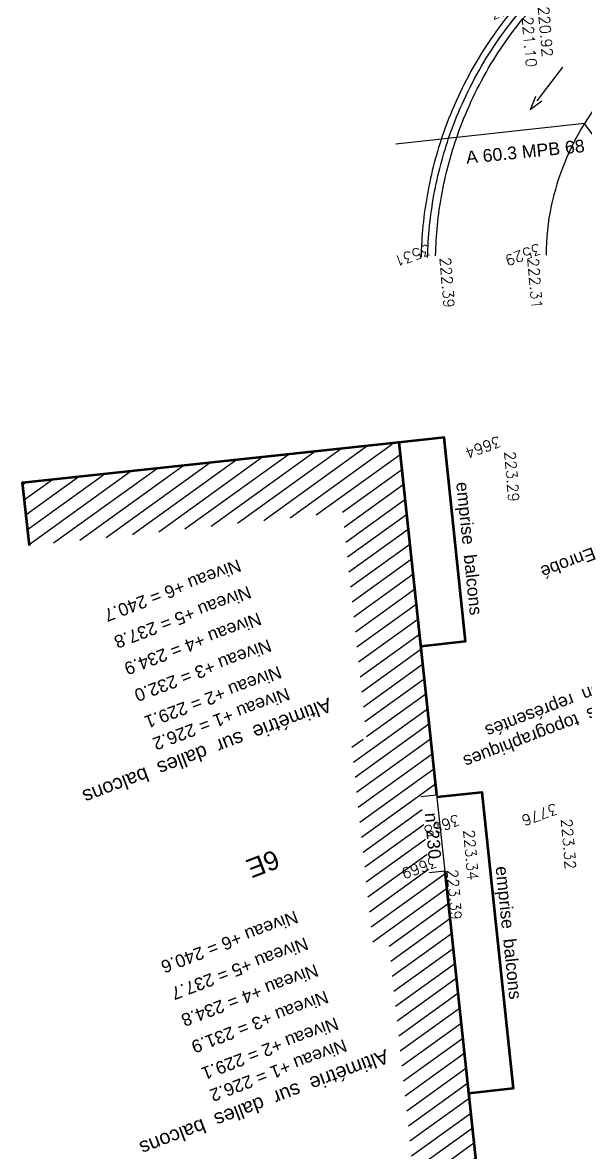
# Model space of a CAD drawing. Header units: centimetres. Extents: x 212517 to 243222, y -357108 to -330212.
# Drawn here: x 215052 to 216828, y -350600 to -347035 of the extents above; entities that cross this region are included whole.
import ezdxf
from ezdxf.enums import TextEntityAlignment as Align
from ezdxf.lldxf.tags import DXFTag

# ---------------------------------------------------------------- set-up
doc = ezdxf.new("R2010")
doc.units = ezdxf.units.CM
doc.layers.get('0').update_dxf_attribs({"color": 252})
for name, color, linetype, lineweight in [('Fond topo - BAT', 252, 'Continuous', 50), ('Fond topo - P', 252, 'Continuous', 50), ('Fond topo - VOI', 252, 'Continuous', 25)]:
    doc.layers.add(name, color=color, linetype=linetype, lineweight=lineweight)
for name, color, linetype in [('Fond topo - BAT_ANN', 252, 'Continuous'), ('Fond topo - BAT_DES', 252, 'Continuous'), ('Fond topo - BAT_HAC', 252, 'Continuous'), ('Fond topo - BAT_NUM', 252, 'Continuous'), ('Fond topo - BAT_TXT', 252, 'Continuous'), ('Fond topo - CLO_MUR', 252, 'Continuous'), ('Fond topo - VOI_TXT', 252, 'Continuous'), ('Fond topo - Z_500', 252, 'Continuous'), ('GAZ_SSL', 252, 'Texte-GAZ'), ('prlm-VRD', 2, 'Continuous')]:
    doc.layers.add(name, color=color, linetype=linetype)
for name, color, linetype, plot in [('Fond topo - N', 252, 'Continuous', False), ('Fond topo - NCACHE', 252, 'Continuous', False), ('Fond topo - ZCACHE', 252, 'Continuous', False)]:
    doc.layers.add(name, color=color, linetype=linetype, plot=plot)
doc.styles.add('2000_ARIAL', font='arial.ttf', dxfattribs={"height": 0.4})
doc.styles.add('Lignes', font='arial.ttf', dxfattribs={"height": 0.35})
doc.styles.add('SIMPLEX', font='simplex_.ttf', dxfattribs={"height": 1.25})
doc.styles.add('Tronçons', font='arial.ttf', dxfattribs={"height": 0.25})
tags = doc.linetypes.add('L16', pattern=[0.375, 0.3, -0.075]).pattern_tags.tags
tags[6:7] = [DXFTag(74, 4), DXFTag(75, 0), DXFTag(340, '0'), DXFTag(46, 0.0), DXFTag(50, 0.0), DXFTag(44, 0.0), DXFTag(45, 0.0)]
tags[4:5] = [DXFTag(74, 4), DXFTag(75, 0), DXFTag(340, '0'), DXFTag(46, 0.0), DXFTag(50, 0.0), DXFTag(44, 0.0), DXFTag(45, 0.0)]
tags = doc.linetypes.add('Texte-GAZ', pattern='A,5,-0.25,["GAZ",Lignes,S=1,R=0,X=0,Y=-0.18],-1.25', length=6.5).pattern_tags.tags
tags[15:16] = [DXFTag(74, 4), DXFTag(75, 0), DXFTag(340, '0'), DXFTag(46, 0.0), DXFTag(50, 0.0), DXFTag(44, 0.0), DXFTag(45, 0.0)]
tags[4:5] = [DXFTag(74, 4), DXFTag(75, 0), DXFTag(340, '0'), DXFTag(46, 0.0), DXFTag(50, 0.0), DXFTag(44, 0.0), DXFTag(45, 0.0)]

# ---------------------------------------------------------------- blocks, each defined once
blk = doc.blocks.new('ESC01')
at = {"ltscale": 2}
for p, q in [((1.338104, 0), (0, 0)), ((1.257547, 0.126415), (1.7, 0)), ((1.257547, -0.126415), (1.7, 0))]:
    blk.add_line(p, q, dxfattribs=at)
blk = doc.blocks.new('PTOPO')
at = {"layer": 'Fond topo - NCACHE', "style": 'SIMPLEX'}
blk.add_attdef('MAT', text='', height=0.34, dxfattribs=at).set_placement((0.1, -0.1), align=Align.TOP_LEFT)
at = {"layer": 'Fond topo - ZCACHE', "style": 'SIMPLEX'}
blk.add_attdef('ALT', (0.1, 0.1), '', height=0.34, dxfattribs=at)
blk = doc.blocks.new('A$C1F970F0F')
at = {"layer": 'Fond topo - BAT_HAC'}
h = blk.add_hatch(dxfattribs=at)
h.set_pattern_fill('ANSI31*129', color=256, scale=12.999999, angle=319.2764, style=0, pattern_type=2)
h.set_pattern_definition([(205.06565, (9733.26, 14765.28), (17.48642, -37.38784), [])])
h.paths.add_polyline_path([(-13198.4, 3876), (-13182.4, 4075.4), (-11992.5, 3979.2), (-12082.3, 2863.7), (-12132.1, 2867.7), (-12151.5, 2626.2), (-12101.7, 2622.2), (-12197.9, 1427.7), (-12696.2, 1468.5), (-12679.9, 1667.9), (-12381.1, 1643.4), (-12317.1, 2438.8), (-12366.9, 2442.9), (-12315.4, 3083.1), (-12265.6, 3079.1), (-12207.9, 3795.9)])
at = {"layer": 'Fond topo - BAT', "ltscale": 2, "flags": 128}
for points in [[(-13198.4, 3876), (-13182.4, 4075.4), (-11992.5, 3979.2), (-12082.3, 2863.7)], [(-12101.7, 2622.2), (-12197.9, 1427.7), (-12696.2, 1468.5)]]:
    blk.add_lwpolyline(points, dxfattribs=at)
at = {"layer": 'Fond topo - BAT', "linetype": 'L16', "ltscale": 2, "flags": 128}
for points in [[(-12044.3, 3334.6), (-11902.3, 3323.2), (-11848.6, 3967.1), (-11992.5, 3978.6)], [(-12082.8, 2857.3), (-11940.7, 2845.9), (-12017.3, 1908.3), (-12158.3, 1919.7)]]:
    blk.add_lwpolyline(points, dxfattribs=at)
at = {"layer": 'Fond topo - BAT_ANN', "ltscale": 2, "flags": 128}
blk.add_lwpolyline([(-12132.1, 2867.7), (-12082.3, 2863.7), (-12101.7, 2622.2), (-12151.5, 2626.2)], dxfattribs=at)
at = {"layer": 'Fond topo - CLO_MUR', "ltscale": 2, "flags": 128}
blk.add_lwpolyline([(-11794.4, 4535.6, -0.039615), (-11738.4, 4725, -0.039615), (-11653.3, 4903.2, -0.047647), (-11515.4, 5096.4, -0.047647), (-11343.4, 5260), (-11079.9, 5438.9), (-11091.7, 5456.3), (-11355.8, 5277, 0.04779), (-11531.3, 5110.2, 0.047647), (-11671.5, 4913.7, 0.039615), (-11758, 4732.5, 0.039615), (-11814.9, 4539.9)], format="xyb", dxfattribs=at)
at = {"layer": 'Fond topo - VOI', "ltscale": 2, "flags": 128}
for points in [[(-11768.8, 4535.8, -0.039615), (-11714, 4721.4, -0.039615), (-11630.6, 4896, -0.047647), (-11495.5, 5085.4, -0.047647), (-11326.9, 5245.7), (-10995.8, 5464.8), (-10908.5, 5539.6)], [(-11007.9, 5030.2, 0.172051), (-11380.9, 4623.1, 0.056774), (-11425.3, 4473)]]:
    blk.add_lwpolyline(points, format="xyb", dxfattribs=at)
at = {"layer": 'GAZ_SSL', "elevation": 0, "flags": 128}
blk.add_lwpolyline([(-10560.8, 4710.3), (-11179.7, 4754.5), (-11229.4, 4858.7), (-11826.8, 4905.5)], dxfattribs=at)
at = {"layer": 'Fond topo - BAT_ANN', "ltscale": 2, "xscale": 99.99999999999999, "yscale": 99.99999999999999, "zscale": 99.99999999999999, "rotation": 222.0814819636631}
blk.add_blockref('ESC01', (-11263.5, 5046.4), dxfattribs=at)
at = {"layer": 'Fond topo - P', "ltscale": 2}
ref = blk.add_blockref('PTOPO', (-11343.4, 5260), dxfattribs=dict(at, xscale=99.99999999999994, yscale=99.99999999999994, zscale=99.99999999999994, rotation=190.0656205306617))
ref.add_attrib('MAT', '3534', dxfattribs={"layer": 'Fond topo - N', "color": 0, "ltscale": 2, "height": 34, "rotation": 190.0656, "style": 'SIMPLEX'}).set_placement((-11355, 5268.1), align=Align.TOP_LEFT)
ref.add_attrib('ALT', '221.10', (-11360.7, 5225.4), dxfattribs={"layer": 'Fond topo - Z_500', "color": 0, "ltscale": 2, "height": 34, "rotation": 263.9174, "style": 'SIMPLEX'})
ref = blk.add_blockref('PTOPO', (-11326.9, 5245.7), dxfattribs=dict(at, xscale=99.99999999999994, yscale=99.99999999999994, zscale=99.99999999999994, rotation=190.0656205306617))
ref.add_attrib('MAT', '3533', dxfattribs={"layer": 'Fond topo - N', "color": 0, "ltscale": 2, "height": 34, "rotation": 190.0656, "style": 'SIMPLEX'}).set_placement((-11338.5, 5253.8), align=Align.TOP_LEFT)
ref.add_attrib('ALT', '220.92', (-11304.9, 5247.8), dxfattribs={"layer": 'Fond topo - Z_500', "color": 0, "ltscale": 2, "height": 34, "rotation": 263.9174, "style": 'SIMPLEX'})
ref = blk.add_blockref('PTOPO', (-11768.8, 4535.8), dxfattribs=dict(at, xscale=99.99999999999994, yscale=99.99999999999994, zscale=99.99999999999994, rotation=190.0656205306617))
ref.add_attrib('MAT', '3531', dxfattribs={"layer": 'Fond topo - N', "color": 0, "ltscale": 2, "height": 34, "rotation": 190.0656, "style": 'SIMPLEX'}).set_placement((-11780.4, 4543.9), align=Align.TOP_LEFT)
ref.add_attrib('ALT', '222.39', (-11756.8, 4527.6), dxfattribs={"layer": 'Fond topo - Z_500', "color": 0, "ltscale": 2, "height": 34, "rotation": 263.9174, "style": 'SIMPLEX'})
ref = blk.add_blockref('PTOPO', (-11425.3, 4473), dxfattribs=dict(at, xscale=99.99999999999994, yscale=99.99999999999994, zscale=99.99999999999994, rotation=190.0656205306617))
ref.add_attrib('MAT', '3529', dxfattribs={"layer": 'Fond topo - N', "color": 0, "ltscale": 2, "height": 34, "rotation": 190.0656, "style": 'SIMPLEX'}).set_placement((-11436.9, 4481.1), align=Align.TOP_LEFT)
ref.add_attrib('ALT', '222.31', (-11485.1, 4473.4), dxfattribs={"layer": 'Fond topo - Z_500', "color": 0, "ltscale": 2, "height": 34, "rotation": 263.9174, "style": 'SIMPLEX'})
ref = blk.add_blockref('PTOPO', (-11662.1, 3899.6), dxfattribs=dict(at, xscale=99.99999999999994, yscale=99.99999999999994, zscale=99.99999999999994, rotation=190.0656205306617))
ref.add_attrib('MAT', '3664', dxfattribs={"layer": 'Fond topo - N', "color": 0, "ltscale": 2, "height": 34, "rotation": 190.0656, "style": 'SIMPLEX'}).set_placement((-11673.7, 3907.7), align=Align.TOP_LEFT)
ref.add_attrib('ALT', '223.29', (-11670.2, 3888), dxfattribs={"layer": 'Fond topo - Z_500', "color": 0, "ltscale": 2, "height": 34, "rotation": 263.9174, "style": 'SIMPLEX'})
ref = blk.add_blockref('PTOPO', (-12011.3, 2750.6), dxfattribs=dict(at, xscale=99.99999999999994, yscale=99.99999999999994, zscale=99.99999999999994, rotation=190.0656205306617))
ref.add_attrib('MAT', '3668', dxfattribs={"layer": 'Fond topo - N', "color": 0, "ltscale": 2, "height": 34, "rotation": 190.0656, "style": 'SIMPLEX'}).set_placement((-12022.9, 2758.7), align=Align.TOP_LEFT)
ref.add_attrib('ALT', '223.34', (-12019.4, 2739), dxfattribs={"layer": 'Fond topo - Z_500', "color": 0, "ltscale": 2, "height": 34, "rotation": 263.9174, "style": 'SIMPLEX'})
ref = blk.add_blockref('PTOPO', (-11702.3, 2727.2), dxfattribs=dict(at, xscale=99.99999999999994, yscale=99.99999999999994, zscale=99.99999999999994, rotation=190.0656205306617))
ref.add_attrib('MAT', '3776', dxfattribs={"layer": 'Fond topo - N', "color": 0, "ltscale": 2, "height": 34, "rotation": 190.0656, "style": 'SIMPLEX'}).set_placement((-11713.8, 2735.3), align=Align.TOP_LEFT)
ref.add_attrib('ALT', '223.32', (-11710.3, 2715.6), dxfattribs={"layer": 'Fond topo - Z_500', "color": 0, "ltscale": 2, "height": 34, "rotation": 263.9174, "style": 'SIMPLEX'})
ref = blk.add_blockref('PTOPO', (-12106.6, 2633.3), dxfattribs=dict(at, xscale=99.99999999999994, yscale=99.99999999999994, zscale=99.99999999999994, rotation=190.0656205306617))
ref.add_attrib('MAT', '3669', dxfattribs={"layer": 'Fond topo - N', "color": 0, "ltscale": 2, "height": 34, "rotation": 190.0656, "style": 'SIMPLEX'}).set_placement((-12118.2, 2641.4), align=Align.TOP_LEFT)
ref.add_attrib('ALT', '223.39', (-12094.3, 2625.8), dxfattribs={"layer": 'Fond topo - Z_500', "color": 0, "ltscale": 2, "height": 34, "rotation": 263.9174, "style": 'SIMPLEX'})
at = {"layer": 'Fond topo - BAT_DES', "style": '2000_ARIAL'}
blk.add_text('6E', height=60, rotation=190.0656, dxfattribs=at).set_placement((-12615.7, 2790.2))
at = {"layer": 'Fond topo - BAT_NUM', "style": '2000_ARIAL'}
blk.add_text('n°230', height=40, rotation=263.9646, dxfattribs=at).set_placement((-12129.4, 2814.1))
at = {"layer": 'Fond topo - BAT_TXT', "style": '2000_ARIAL'}
for s, height, rotation, p in [('emprise  balcons', 40, 265.2315, (-11838.4, 3820.7)), ('Niveau +6 = 240.7', 40, 190.0656, (-12559.4, 3712.1)), ('Niveau +5 = 237.8', 40, 190.0656, (-12543.7, 3623.5)), ('Niveau +4 = 234.9', 40, 190.0656, (-12528, 3534.9)), ('Niveau +3 = 232.0', 40, 190.0656, (-12512.2, 3446.2)), ('Niveau +2 = 229.1', 40, 190.0656, (-12496.5, 3357.6)), ('Niveau +1 = 226.2', 40, 190.0656, (-12483.7, 3285.2)), ('Altimétrie  sur  dalles  balcons', 45, 190.0656, (-12359.9, 3229.7)), ('non  représentés', 40, 190.0656, (-11482.7, 3121.9)), ('détails  topographiques', 40, 190.0656, (-11412.1, 3068.2)), ('emprise  balcons', 40, 265.2315, (-11941.7, 2606.4)), ('Niveau +6 = 240.6', 40, 190.0656, (-12589.1, 2588.8)), ('Niveau +5 = 237.7', 40, 190.0656, (-12573.4, 2500.2)), ('Niveau +4 = 234.8', 40, 190.0656, (-12557.6, 2411.6)), ('Niveau +3 = 231.9', 40, 190.0656, (-12541.9, 2323)), ('Niveau +2 = 229.1', 40, 190.0656, (-12526.2, 2234.4)), ('Niveau +1 = 226.2', 40, 190.0656, (-12513.3, 2161.9)), ('Altimétrie  sur  dalles  balcons', 45, 190.0656, (-12389.6, 2106.4))]:
    blk.add_text(s, height=height, rotation=rotation, dxfattribs=at).set_placement(p)
at = {"layer": 'Fond topo - VOI_TXT', "style": '2000_ARIAL'}
blk.add_text('Enrobé', height=40, rotation=190.0656, dxfattribs=at).set_placement((-11453.1, 3541.2))
at = {"layer": 'GAZ_SSL', "style": 'Tronçons'}
blk.add_text('A 60.3 MPB 68', height=40, rotation=355.0185, dxfattribs=at).set_placement((-11618.6, 4802.7))

msp = doc.modelspace()

# ---------------------------------------------------------------- block references
at = {"layer": 'prlm-VRD', "rotation": 10.72360141139323}
msp.add_blockref('A$C1F970F0F', (228762.2, -350037.5), dxfattribs=at)

doc.saveas('drawing.dxf')
